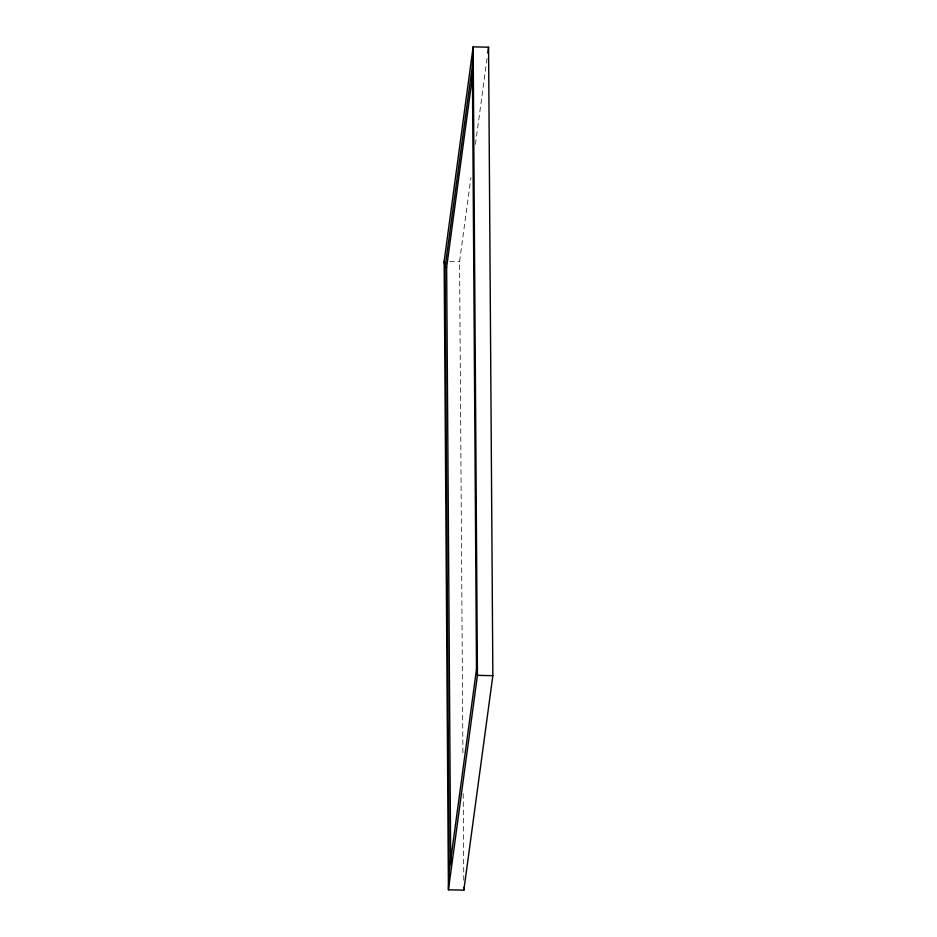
<?xml version="1.0" encoding="UTF-8"?>
<svg xmlns="http://www.w3.org/2000/svg" width="937" height="937" viewBox="0 0 937 937"><rect width="100%" height="100%" fill="white"/><g stroke="black" fill="none" stroke-linecap="round" stroke-linejoin="round"><path stroke-width="0.7" stroke-dasharray="4.68 3.51" d="M462.913 752.762L459.563 261.657L470.924 177.608M475.434 144.286L487.193 57.344M449.76 261.435L459.563 261.657M463.194 793.686L463.792 881.377"/><path stroke-width="1.41" d="M472.377 65.543L473.15 46.85L488.564 47.201L492.85 675.694L463.85 890.15L448.436 889.799L444.15 261.306L473.15 46.85L477.437 675.343L448.436 889.799L449.21 871.105L445.087 267.361L472.377 65.543L476.5 669.287L449.21 871.105M450.697 863.832L446.633 267.396L472.752 74.234M487.779 52.999L488.564 47.201M446.633 267.396L445.087 267.361L444.15 261.306M492.85 675.694L477.437 675.343L476.5 669.287M463.838 887.222L463.85 890.15"/></g></svg>
